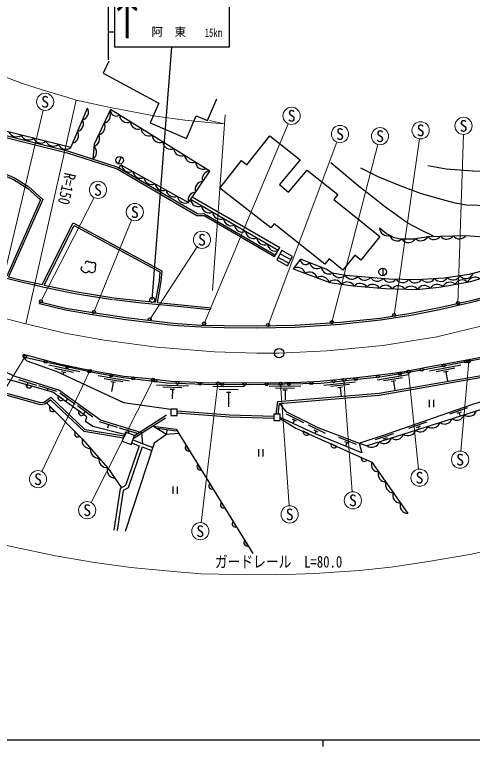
# Model space of a CAD drawing. Units: millimetres, scale not verified. Extents: x 40000 to 680000, y 20000 to 380000.
# Drawn here: x 219635 to 291497, y 204000 to 318771 of the extents above; entities that cross this region are included whole.
import ezdxf
from ezdxf.enums import TextEntityAlignment as Align

# ---------------------------------------------------------------- set-up
doc = ezdxf.new("R2010")
doc.units = ezdxf.units.MM
doc.header["$LTSCALE"] = 1000
doc.linetypes.add('CHAIN', pattern=[18.5, 12, -1.5, 3.5, -1.5])
doc.linetypes.add('DASHED', pattern=[7.5, 6, -1.5])
for name, color, linetype, lineweight in [('M-BGD', 7, 'Continuous', 25), ('M-BMK', 2, 'CHAIN', 13), ('M-BMK-SRVR', 3, 'Continuous', 25), ('M-STR-HTXT', 7, 'Continuous', 13), ('M-STR-STRC', 7, 'Continuous', 25), ('M-TTL-BAND', 7, 'Continuous', 25)]:
    doc.layers.add(name, color=color, linetype=linetype, lineweight=lineweight)
doc.styles.add('ＭＳ ゴシック', font='')
doc.styles.get('ＭＳ ゴシック').set_extended_font_data('MS Gothic')

msp = doc.modelspace()

# ---------------------------------------------------------------- linework, layer by layer
at = {"layer": 'M-BGD'}
for p, q in [((228437, 297936), (198078, 305550)), ((236357, 296486), (235874, 295387)), ((261019, 281796), (247232, 289772)), ((247482, 290205), (261282, 282222)), ((260413, 280813), (261282, 282222)), ((261574, 281758), (260784, 280295)), ((261311, 281270), (262981, 280369)), ((263244, 280856), (261574, 281758)), ((260784, 280295), (262454, 279393)), ((261048, 280675), (262673, 279798)), ((262454, 279393), (263244, 280856)), ((277420, 279012), (277420, 277812)), ((223527, 273447), (223598, 273738)), ((250423, 272803), (250301, 272513)), ((229895, 262724), (225012, 263799)), ((228854, 262646), (225924, 263291)), ((289667, 263798), (284758, 262847)), ((288742, 263314), (285797, 262743)), ((227666, 262600), (226982, 262751)), ((227324, 262675), (227255, 262363)), ((237674, 261300), (232743, 262132)), ((281460, 262282), (276529, 261453)), ((280524, 261820), (277565, 261322)), ((287670, 262800), (286983, 262667)), ((287326, 262734), (287612, 261261)), ((223143, 260618), (220275, 261498)), ((222360, 260490), (221406, 260757)), ((221709, 261058), (221533, 260484)), ((226280, 259655), (223412, 260535)), ((236638, 261170), (233679, 261669)), ((235454, 261066), (234763, 261182)), ((235109, 261124), (234859, 259645)), ((246911, 260507), (241913, 260663)), ((273164, 261144), (268192, 260614)), ((272202, 260740), (269219, 260422)), ((279439, 261333), (278749, 261217)), ((279094, 261275), (279338, 259825)), ((224846, 260095), (224761, 259816)), ((229163, 257645), (226731, 259403)), ((245902, 260238), (242904, 260332)), ((244743, 259975), (244044, 259996)), ((244394, 259985), (244347, 258486)), ((255734, 260380), (250734, 260421)), ((254731, 259938), (251731, 259963)), ((253577, 259498), (252877, 259503)), ((253227, 259500), (253209, 257251)), ((264574, 260516), (259575, 260431)), ((263580, 260199), (260580, 260148)), ((262435, 259880), (261735, 259868)), ((262085, 259874), (262111, 258374)), ((271090, 260320), (270394, 260245)), ((270742, 260282), (270890, 258900)), ((302830, 260035), (274984, 251133)), ((227267, 258385), (226465, 258967)), ((227947, 258524), (227595, 258038)), ((284713, 258369), (284713, 257195)), ((285413, 258369), (285413, 257195)), ((224617, 257866), (230243, 252210)), ((225876, 256601), (225177, 257303)), ((231928, 255646), (229496, 257404)), ((290724, 257092), (287891, 256106)), ((230516, 256023), (229715, 256605)), ((230712, 256525), (230360, 256039)), ((265026, 254758), (262339, 256093)), ((289736, 256430), (289075, 256200)), ((289406, 256315), (289585, 255801)), ((235810, 254021), (232943, 254905)), ((263863, 255001), (263236, 255313)), ((263549, 255157), (263313, 254681)), ((284319, 254862), (281485, 253876)), ((234377, 254463), (234200, 253890)), ((238916, 253065), (236125, 253924)), ((241321, 254244), (244999, 253732)), ((245021, 253426), (242049, 253839)), ((244999, 253732), (257039, 234274)), ((268445, 253060), (265758, 254395)), ((283331, 254201), (282670, 253971)), ((283001, 254086), (283123, 253735)), ((229846, 252608), (229148, 253311)), ((237559, 253483), (237449, 253126)), ((243535, 253633), (243452, 253038)), ((265828, 253013), (264925, 253419)), ((267281, 253303), (266654, 253614)), ((266968, 253459), (266778, 253076)), ((279103, 253040), (276262, 252076)), ((238003, 251587), (239192, 251146)), ((238177, 252056), (241313, 250893)), ((270212, 251040), (269308, 251447)), ((273318, 251366), (270513, 252431)), ((272136, 251494), (271482, 251742)), ((271809, 251618), (271603, 251075)), ((273726, 251532), (274984, 251133)), ((278111, 252386), (277448, 252161)), ((277779, 252274), (277855, 252051)), ((239661, 250972), (241157, 250417)), ((247101, 250334), (246580, 251177)), ((257910, 250639), (257910, 249465)), ((258610, 250639), (258610, 249465)), ((274950, 248908), (274046, 249315)), ((248943, 247358), (248422, 248200)), ((275732, 248556), (281351, 240513)), ((244469, 244773), (244469, 243599)), ((245169, 244773), (245169, 243599)), ((250785, 244381), (250263, 245224)), ((252626, 241405), (252105, 242248)), ((254468, 238429), (253947, 239271)), ((256310, 235453), (255788, 236295))]:
    msp.add_line(p, q, dxfattribs=at)
at = {"layer": 'M-BGD', "linetype": 'DASHED'}
for p, q in [((238265, 252293), (244153, 256052)), ((238438, 252759), (244153, 256408))]:
    msp.add_line(p, q, dxfattribs=at)
at = {"layer": 'M-BGD'}
for points in [[(139134, 315272), (140200, 315344), (148634, 315467), (154457, 315367), (157600, 314979), (161663, 314360), (169269, 312633), (178330, 310173), (189544, 307015), (197566, 304980), (227950, 297388), (235850, 294839), (248345, 287587), (249469, 287552), (260570, 281068)], [(139162, 314973), (140212, 315044), (148633, 315167), (154436, 315067), (157559, 314682), (161607, 314065), (169196, 312342), (178251, 309884), (189466, 306725), (197493, 304689), (227868, 297099), (235727, 294564), (248260, 287290), (249384, 287254), (260413, 280813)], [(234437, 311460), (233552, 309588), (242290, 304909), (240939, 301789), (246607, 299335), (248159, 302920), (249894, 302169), (251375, 305590)], [(284514, 295089), (287390, 294564), (291577, 294247), (295256, 294089), (298570, 293897), (302062, 293936), (306874, 294225), (310024, 294801), (316450, 296316), (319611, 297336), (322651, 298409), (326599, 299869), (333112, 302382), (337196, 304156), (340204, 305820), (342717, 307466), (344805, 308748), (346556, 309665)], [(153744, 301007), (156128, 308644), (160308, 308385), (195429, 300352), (212027, 296091), (215389, 294987), (219598, 293154), (221892, 291741), (224076, 289778), (218689, 277649)], [(154031, 300918), (156345, 308330), (160265, 308087), (195358, 300061), (211942, 295803), (215282, 294707), (219459, 292888), (221711, 291500), (223714, 289701), (218394, 277724)], [(228429, 297938), (228439, 297935), (231062, 304126)], [(247538, 290214), (250275, 294241), (234673, 303868), (232137, 298440), (231900, 296114)], [(273925, 294765), (276645, 293380), (280134, 291968), (283474, 290730), (287399, 289593), (288740, 289230), (290553, 288961), (292394, 288862), (295176, 288855), (299473, 289097), (302481, 289546), (306766, 290552), (309357, 291410), (314918, 293425), (317930, 294847), (322261, 296368), (324697, 297186), (326934, 297907), (329289, 298591), (332823, 300130), (336875, 302014), (339099, 303188)], [(236025, 294738), (236317, 295211), (246925, 289330), (247538, 290214)], [(285419, 284000), (283344, 285013), (281478, 285998), (280540, 286656), (279538, 287394), (277718, 288696), (275847, 290128), (273805, 291718), (272247, 293038), (269302, 295550)], [(223962, 276424), (228845, 286134), (242761, 278585), (242609, 276929), (242013, 273633)], [(224264, 276358), (228974, 285722), (242445, 278416), (242312, 276970), (241713, 273661)], [(276925, 285314), (278009, 284432), (279083, 283853), (280141, 283601), (282202, 283612), (284585, 283980), (290493, 284120), (294712, 283836), (297474, 283217), (300073, 282043), (302027, 280661)], [(218689, 277649), (220498, 277186), (223962, 276424)], [(224265, 276359), (229116, 275325), (235234, 274362), (239606, 273863), (241713, 273661)], [(223527, 273447), (227601, 272455), (231880, 271734), (237083, 270968), (244474, 270075), (248905, 269785), (252511, 269704), (257534, 269653), (263701, 269776), (270788, 270246), (277083, 270891), (281875, 271645), (286325, 272524), (291774, 273754), (295169, 274652)], [(223598, 273738), (227662, 272749), (231927, 272031), (237123, 271266), (244502, 270373), (248918, 270084), (252516, 270004), (257532, 269953), (263689, 270076), (270763, 270545), (277044, 271188), (281822, 271941), (286263, 272818), (291703, 274045), (295093, 274942)], [(242013, 273633), (245257, 273321), (250423, 272803)], [(191133, 267991), (199201, 266576), (206917, 263501), (211172, 261875), (218053, 259184), (223671, 257630), (224399, 257702), (225290, 258373), (230522, 253426), (236705, 252401)], [(191185, 268286), (199283, 266866), (207026, 263781), (211280, 262155), (218148, 259469), (223697, 257934), (224286, 257992), (225309, 258763), (230662, 253706), (236811, 252686)], [(239745, 251474), (239624, 253160), (233096, 255172), (226594, 259872), (219695, 261990), (214347, 264478), (199535, 267636), (198247, 266743)], [(236900, 252926), (231889, 254153), (230782, 254968), (230948, 255709), (225636, 259570), (209907, 263985), (199915, 267036), (199433, 266483)], [(221189, 265445), (226422, 264063), (229862, 263325), (232265, 262833), (236792, 262084), (240205, 261758), (244207, 261266), (247120, 261159), (250120, 261021), (255311, 261058), (259736, 261020), (264587, 261102), (267587, 261276), (273373, 261849), (278657, 262491), (280864, 262782), (284534, 263503), (290099, 264530), (299848, 266425)], [(298076, 263071), (300804, 265591), (300298, 266215), (284257, 263107), (277313, 261939), (267776, 260921), (256350, 260725), (249317, 260782), (243569, 260962), (236721, 261815), (232133, 262590), (222623, 264683), (220995, 265048)], [(220995, 265048), (221528, 264469), (226270, 262823), (236719, 257946), (244153, 256908)], [(260696, 256092), (260941, 258074), (276848, 259394), (298076, 263071)], [(260998, 256092), (261209, 257795), (276886, 259096), (298119, 262774)], [(261209, 257795), (262193, 256501), (267235, 253996), (273726, 251532), (278150, 253033), (291555, 257699), (302474, 260991), (305297, 253426)], [(260347, 255442), (253376, 255660), (245153, 256258)], [(260352, 255742), (253391, 255959), (245164, 256558)], [(273726, 251532), (274132, 250032), (266976, 252984), (261347, 255592)], [(261347, 255410), (263788, 253931), (275732, 248556)], [(245401, 253081), (243464, 252915), (241321, 254244)], [(243464, 252915), (241533, 251565), (236980, 237684)], [(230243, 252210), (234343, 247590), (236409, 244571)], [(239192, 251146), (237032, 244908), (236197, 244457), (235222, 237927)], [(239661, 250972), (237441, 244561), (236655, 244136), (235716, 237853)]]:
    msp.add_lwpolyline(points, dxfattribs=at)
at = {"layer": 'M-BGD', "linetype": 'DASHED'}
msp.add_lwpolyline([(113276, 308390), (123473, 307428), (131883, 306129), (141207, 304203), (150028, 301824), (158375, 299282), (164388, 297004), (171535, 294185), (183109, 289462), (187445, 287891), (196424, 284520), (203215, 282157), (210276, 279819), (215777, 278084), (220429, 276894), (224049, 276098), (229062, 275030), (235193, 274064), (239575, 273565), (245227, 273023), (250301, 272513)], dxfattribs=at)
at = {"layer": 'M-BGD'}
for points in [[(251867, 291560), (255237, 295868), (256093, 295199), (259674, 299777), (264483, 295994), (261193, 292137), (262614, 290925), (265565, 294386), (270378, 290544), (269736, 289788), (276972, 283979), (274004, 280281), (273063, 281037), (271185, 278697), (268999, 280452), (268351, 279644), (260401, 285969), (259877, 285311)], [(269100, 276762), (272764, 276217), (277808, 275797), (282741, 275659), (286275, 276009), (291232, 276899), (294838, 278033), (294528, 279019), (293559, 278714), (290988, 277989), (287061, 277458), (282725, 277185), (278382, 277304), (271631, 277867), (269474, 278228), (268525, 278842), (264504, 280402), (263389, 278909)], [(244153, 255908), (245153, 255908), (245153, 256908), (244153, 256908)], [(260347, 255092), (261347, 255092), (261347, 256092), (260347, 256092)], [(236510, 251874), (237916, 251353), (238438, 252759), (237032, 253281)]]:
    msp.add_lwpolyline(points, close=True, dxfattribs=at)
for centre, radius in [((236116, 295936), 600), ((277420, 278412), 600), ((224515, 264334), 225), ((290448, 264368), 225), ((227916, 263512), 225), ((231342, 262792), 225), ((283567, 263084), 225), ((287007, 263730), 225), ((234788, 262187), 225), ((238255, 261718), 225), ((273177, 261603), 225), ((276652, 262021), 225), ((280125, 262458), 225), ((241734, 261343), 225), ((245215, 261004), 225), ((248712, 260861), 225), ((252211, 260811), 225), ((255711, 260830), 225), ((259210, 260799), 225), ((262710, 260845), 225), ((266207, 260971), 225), ((269694, 261259), 225)]:
    msp.add_circle(centre, radius, dxfattribs=at)
for centre, radius, start, end in [((229981, 303498), 1250, 283.90986, 30.17007), ((233430, 302981), 1250, 281.82599, 28.08619), ((235604, 303787), 935, 175.03996, 301.60699), ((229201, 301657), 1250, 283.90986, 30.17007), ((237339, 303104), 1250, 185.19337, 291.45358), ((239041, 302054), 1250, 185.19337, 291.45358), ((232584, 301169), 1250, 281.82599, 28.08619), ((240743, 301003), 1250, 185.19337, 291.45358), ((219890, 300853), 1250, 202.78986, 309.05007), ((221830, 300366), 1250, 202.78986, 309.05007), ((228421, 299815), 1250, 283.90986, 30.17007), ((231648, 299354), 1331, 289.97731, 26.38048), ((242445, 299953), 1250, 185.19337, 291.45358), ((223770, 299880), 1250, 202.78986, 309.05007), ((225710, 299393), 1250, 202.78986, 309.05007), ((227650, 298907), 1250, 202.78986, 309.05007), ((244147, 298903), 1250, 185.19337, 291.45358), ((231255, 297184), 1250, 301.06222, 47.32242), ((245849, 297853), 1250, 185.19337, 291.45358), ((247552, 296802), 1250, 185.19337, 291.45358), ((237668, 295320), 1250, 187.86413, 294.12434), ((249254, 295752), 1250, 185.19337, 291.45358), ((239417, 294350), 1250, 187.86413, 294.12434), ((250333, 292992), 1250, 92.67379, 198.93399), ((241166, 293380), 1250, 187.86413, 294.12434), ((242916, 292411), 1250, 187.86413, 294.12434), ((249209, 291338), 1250, 92.67379, 198.93399), ((244665, 291441), 1250, 187.86413, 294.12434), ((248060, 289730), 1203, 91.5775, 199.38446), ((246414, 290471), 1250, 187.86413, 294.12434), ((248473, 289920), 1250, 186.82001, 293.08022), ((250204, 288919), 1250, 186.82001, 293.08022), ((251935, 287917), 1250, 186.82001, 293.08022), ((253666, 286916), 1250, 186.82001, 293.08022), ((255397, 285914), 1250, 186.82001, 293.08022), ((257129, 284913), 1250, 186.82001, 293.08022), ((278175, 285336), 1250, 181.019, 287.2792), ((258860, 283911), 1250, 186.82001, 293.08022), ((279651, 284418), 1135, 194.15713, 314.11551), ((281468, 284190), 1183, 209.73108, 333.53205), ((283400, 284556), 1250, 225.62882, 331.88903), ((285477, 284751), 1250, 218.84727, 324.49371), ((287476, 284799), 1250, 218.2335, 324.49371), ((289475, 284846), 1250, 218.2335, 324.49371), ((260523, 282865), 1178, 185.04424, 294.97545), ((231032, 279748), 330, 30.25324, 181.16927), ((265299, 280368), 796, 177.59876, 319.99212), ((230358, 278917), 333, 109.72715, 258.80927), ((231762, 278922), 603, 216.18314, 32.08952), ((231502, 279593), 370, 32.18681, 119.88812), ((232047, 279518), 357, 309.36787, 130.41317), ((264061, 277855), 1250, 16.26815, 122.52836), ((267112, 280194), 1250, 195.66533, 301.92554), ((269006, 279341), 1250, 189.57492, 295.72428), ((230792, 278878), 576, 210.0444, 327.18046), ((265933, 277151), 1250, 16.26815, 122.52836), ((270658, 278790), 1250, 207.37302, 313.63322), ((272586, 278540), 1250, 211.58242, 318.34363), ((288455, 278403), 1250, 224.57996, 330.84016), ((290477, 278612), 1238, 221.33885, 339.15451), ((267805, 276448), 1250, 16.26815, 122.52836), ((269865, 275890), 1250, 28.38503, 133.44812), ((271843, 275595), 1250, 29.04455, 134.66273), ((273870, 275372), 1250, 32.11384, 138.37405), ((274578, 278374), 1250, 212.13745, 318.39765), ((276572, 278207), 1250, 212.03143, 318.29164), ((278542, 278073), 1250, 213.95425, 320.21446), ((280523, 277996), 1250, 215.28867, 321.54887), ((282520, 277943), 1250, 215.45687, 325.56752), ((284502, 278048), 1250, 220.47483, 326.73504), ((286497, 278175), 1250, 220.57282, 328.69852), ((287954, 275548), 1250, 47.05903, 153.31924), ((289922, 275902), 1250, 47.05903, 153.31924), ((291929, 276339), 1250, 53.96529, 157.51091), ((275863, 275206), 1250, 32.11384, 138.37405), ((277878, 275065), 1250, 34.13205, 139.84661), ((279891, 274988), 1250, 35.26395, 141.52415), ((281890, 274932), 1250, 36.4023, 141.52415), ((283965, 275026), 1250, 42.52698, 148.78719), ((285956, 275223), 1250, 45.15627, 148.78719), ((221131, 265227), 225, 75.21124, 249.03802), ((221910, 260718), 505, 175.49276, 333.15096), ((226923, 258755), 505, 155.15756, 312.81576), ((225596, 257021), 505, 146.01485, 303.67304), ((230173, 256393), 505, 155.15756, 312.81576), ((289044, 256415), 1250, 234.5971, 340.8573), ((290949, 257024), 1250, 234.5971, 340.8573), ((287139, 255806), 1250, 234.5971, 340.8573), ((283329, 254588), 1250, 234.5971, 340.8573), ((285234, 255197), 1250, 234.5971, 340.8573), ((229566, 253029), 505, 146.01485, 303.67304), ((265417, 253305), 505, 166.94511, 324.6033), ((279519, 253370), 1250, 234.5971, 340.8573), ((281424, 253979), 1250, 234.5971, 340.8573), ((231468, 251960), 1250, 168.46297, 274.72318), ((269800, 251333), 505, 166.94511, 324.6033), ((275709, 252152), 1250, 234.5971, 340.8573), ((277614, 252761), 1250, 234.5971, 340.8573), ((232795, 250464), 1250, 168.46297, 274.72318), ((246924, 250807), 505, 132.91999, 290.57818), ((234123, 248968), 1250, 168.46297, 274.72318), ((274538, 249201), 505, 166.94511, 324.6033), ((248765, 247830), 505, 132.91999, 290.57818), ((276711, 248135), 1065, 156.71988, 273.15156), ((235413, 247330), 1250, 161.72151, 268.31276), ((277957, 246681), 1250, 161.80562, 268.06582), ((250607, 244854), 505, 132.91999, 290.57818), ((279102, 245042), 1250, 161.80562, 268.06582), ((280247, 243402), 1250, 161.80562, 268.06582), ((252449, 241878), 505, 132.91999, 290.57818), ((281393, 241763), 1250, 161.80562, 268.06582), ((254291, 238902), 505, 132.91999, 290.57818), ((256132, 235925), 505, 132.91999, 290.57818)]:
    msp.add_arc(centre, radius, start, end, dxfattribs=at)
at = {"layer": 'M-BMK'}
msp.add_lwpolyline([(218137, 271085), (221398, 270287), (227502, 268816), (233694, 267724), (241955, 266605), (251002, 265861), (257678, 265684), (261158, 265670), (268701, 266054), (277438, 266859), (285913, 268242), (299240, 271486), (308855, 274556), (314986, 276837), (325540, 281603), (332769, 285391), (341330, 290654), (348321, 295537), (354283, 300114)], dxfattribs=at)
at = {"layer": 'M-BMK-SRVR'}
msp.add_circle((261158, 265670), 750, dxfattribs=at)
at = {"layer": 'M-STR-HTXT'}
for p, q in [((229287, 305369), (221398, 270287)), ((217354, 275181), (224109, 303782)), ((250690, 275505), (252710, 303059)), ((252607, 301659), (250207, 302177)), ((249389, 270349), (262590, 301657)), ((289236, 273525), (290103, 299971)), ((259421, 270090), (270239, 298775)), ((279223, 271652), (283176, 299283)), ((269433, 270533), (276659, 298400)), ((223775, 273796), (232104, 290081)), ((232084, 272125), (237995, 286551)), ((240846, 270971), (248307, 282330)), ((221275, 265128), (210726, 248100)), ((290921, 264366), (289689, 250313)), ((231448, 262879), (223893, 247126)), ((281466, 262754), (283062, 247482)), ((241381, 261503), (231639, 242245)), ((251561, 260902), (248940, 239086)), ((261375, 260881), (262719, 241728)), ((271326, 261473), (272639, 243934))]:
    msp.add_line(p, q, dxfattribs=at)
for points in [[(214467, 310356), (220713, 308036), (224137, 306905), (227837, 305827), (229287, 305369), (234451, 304234), (238225, 303504), (241801, 302841), (246342, 302231), (250554, 301809), (252607, 301659)], [(213357, 236670), (219615, 235242), (226060, 233861), (232179, 232822), (237895, 232058), (244577, 231403), (248852, 231056), (254430, 230950), (260777, 230909), (266738, 231109), (273782, 231605), (278705, 232111), (284601, 232976), (291356, 234166), (296906, 235381), (305279, 237490), (307323, 238098)]]:
    msp.add_lwpolyline(points, dxfattribs=at)
for centre in [(224419, 305096), (263114, 302901), (283367, 300620), (290103, 301321), (270716, 300038), (276998, 299707), (232719, 291283), (238507, 287800), (249048, 283458), (289571, 248968), (223309, 245908), (283202, 246139), (272740, 242588), (231030, 241040), (262814, 240381), (248779, 237746)]:
    msp.add_circle(centre, 1350, dxfattribs=at)
at = {"layer": 'M-STR-STRC'}
for p, q in [((234330, 323185), (234330, 311685)), ((235330, 323185), (235330, 313685)), ((253330, 323185), (253330, 313685)), ((234330, 316060), (235330, 316060)), ((253330, 313685), (235330, 313685)), ((241241, 274031), (244330, 313685))]:
    msp.add_line(p, q, dxfattribs=at)
for centre, radius in [((241241, 274031), 400), ((223775, 273796), 250), ((289236, 273525), 250), ((232084, 272125), 250), ((240846, 270971), 250), ((279223, 271652), 250), ((249389, 270349), 250), ((259421, 270090), 250), ((269433, 270533), 250), ((221275, 265128), 250), ((290921, 264366), 250), ((231448, 262879), 250), ((281466, 262754), 250), ((241381, 261503), 250), ((271326, 261473), 250), ((251561, 260902), 250), ((261375, 260881), 250)]:
    msp.add_circle(centre, radius, dxfattribs=at)
at = {"layer": 'M-TTL-BAND'}
for p, q in [((40000, 205000), (579000, 205000)), ((268000, 205000), (268000, 204000))]:
    msp.add_line(p, q, dxfattribs=at)

# ---------------------------------------------------------------- texts
at = {"layer": 'M-STR-HTXT', "style": 'ＭＳ ゴシック'}
for p in [(224419, 305096), (263114, 302901), (290103, 301321), (270716, 300038), (283367, 300620), (276998, 299707), (232719, 291283), (238507, 287800), (249048, 283458), (289571, 248968), (223309, 245908), (283202, 246139), (272740, 242588), (231030, 241040), (262814, 240381), (248779, 237746)]:
    msp.add_text('S', height=1833, dxfattribs=at).set_placement(p, align=Align.MIDDLE_CENTER)
at = {"layer": 'M-STR-HTXT', "style": 'ＭＳ ゴシック', "width": 0.8}
msp.add_text('R=150', height=1833, rotation=257.327, dxfattribs=at).set_placement((226422, 291774), align=Align.BOTTOM_CENTER)
msp.add_text('ガードレール\u3000L=80.0', height=1833, dxfattribs=at).set_placement((261074, 231492), align=Align.BOTTOM_CENTER)
at = {"layer": 'M-STR-STRC', "style": 'ＭＳ ゴシック'}
msp.add_text('↑', height=5132, dxfattribs=at).set_placement((233830, 314060), align=Align.BOTTOM_LEFT)
msp.add_text('阿\u3000東', height=1320, dxfattribs=at).set_placement((243830, 316060), align=Align.MIDDLE_CENTER)
at = {"layer": 'M-STR-STRC', "style": 'ＭＳ ゴシック', "width": 0.75}
msp.add_text('15km', height=1320, dxfattribs=at).set_placement((249485, 314886), align=Align.BOTTOM_LEFT)

doc.saveas('drawing.dxf')
